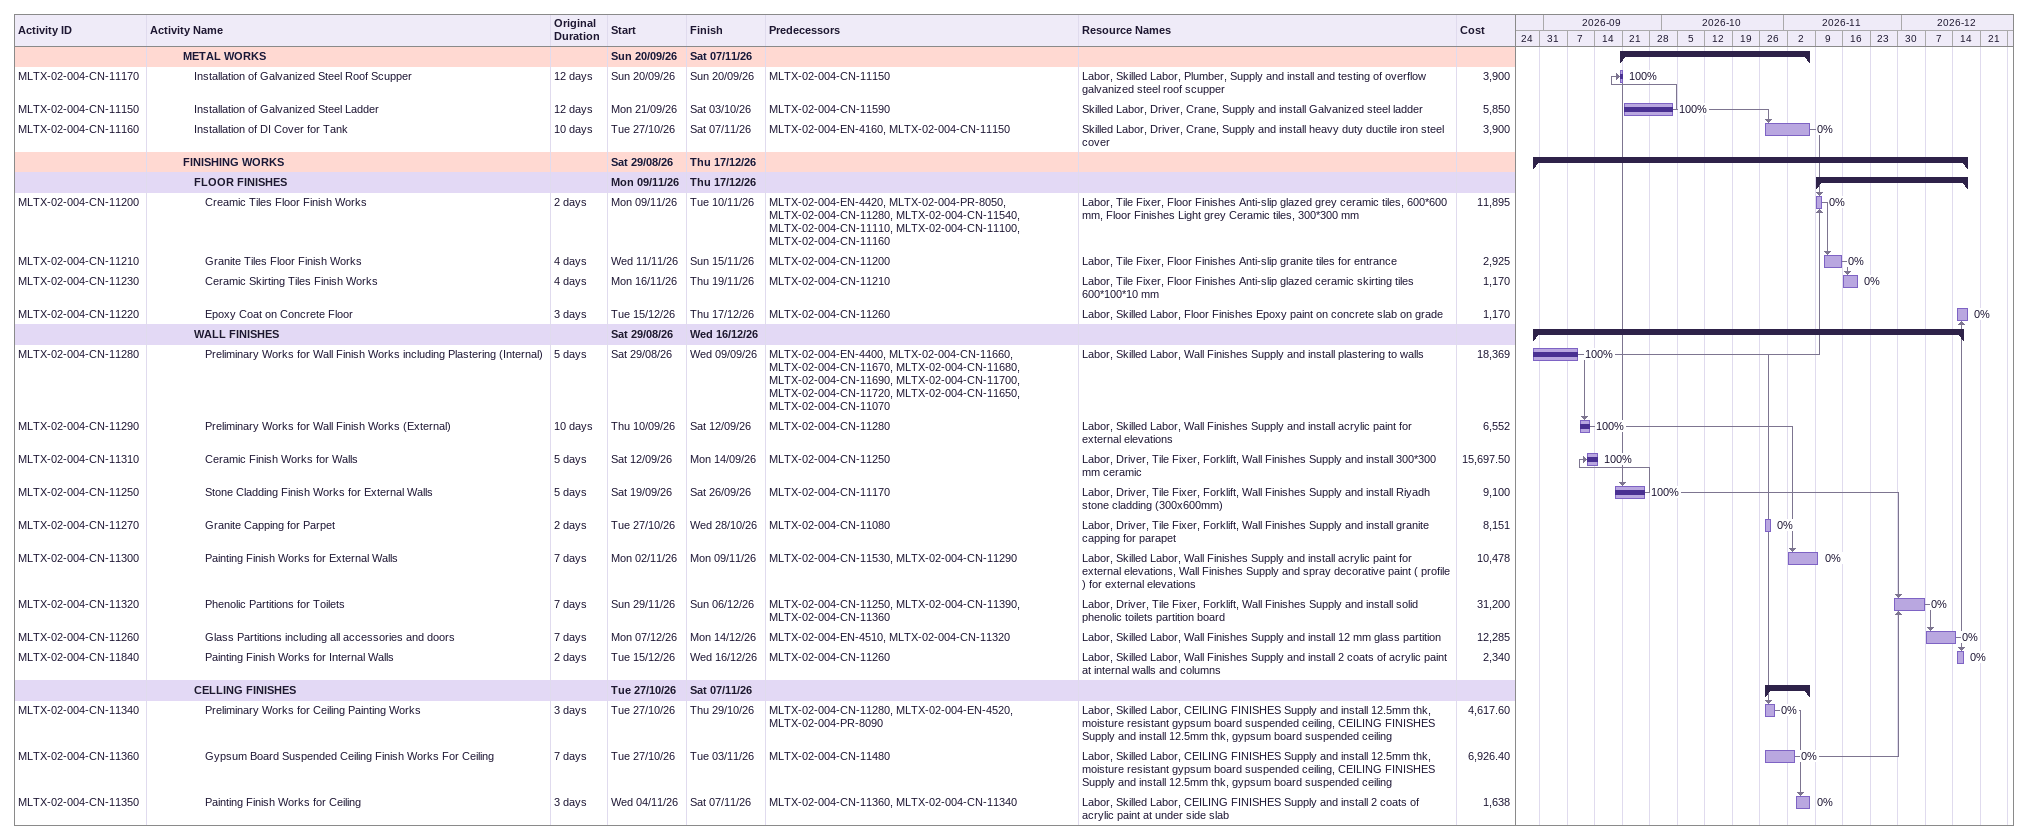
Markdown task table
| ID | Level | Task | Original duration | Start | Finish | Predecessors | Resources | % complete | Cost |
|---|---|---|---|---|---|---|---|---|---|
|  | 4 | **METAL WORKS** |  | 2026-09-20 | 2026-11-07 |  |  |  |  |
| MLTX-02-004-CN-11170 | 5 | Installation of Galvanized Steel Roof Scupper | 12d | 2026-09-20 | 2026-09-20 | MLTX-02-004-CN-11150 | Labor, Skilled Labor, Plumber, Supply and install and testing of overflow galvanized steel roof scupper | 100 | 3900 |
| MLTX-02-004-CN-11150 | 5 | Installation of Galvanized Steel Ladder | 12d | 2026-09-21 | 2026-10-03 | MLTX-02-004-CN-11590 | Skilled Labor, Driver, Crane, Supply and install Galvanized steel ladder | 100 | 5850 |
| MLTX-02-004-CN-11160 | 5 | Installation of DI Cover for Tank | 10d | 2026-10-27 | 2026-11-07 | MLTX-02-004-EN-4160, MLTX-02-004-CN-11150 | Skilled Labor, Driver, Crane, Supply and install heavy duty ductile iron steel cover | 0 | 3900 |
|  | 4 | **FINISHING WORKS** |  | 2026-08-29 | 2026-12-17 |  |  |  |  |
|  | 5 | **FLOOR FINISHES** |  | 2026-11-09 | 2026-12-17 |  |  |  |  |
| MLTX-02-004-CN-11200 | 6 | Creamic Tiles Floor Finish Works | 2d | 2026-11-09 | 2026-11-10 | MLTX-02-004-EN-4420, MLTX-02-004-PR-8050, MLTX-02-004-CN-11280, MLTX-02-004-CN-11540, MLTX-02-004-CN-11110, MLTX-02-004-CN-11100, MLTX-02-004-CN-11160 | Labor, Tile Fixer, Floor Finishes Anti-slip glazed grey ceramic tiles, 600*600 mm, Floor Finishes Light grey Ceramic tiles, 300*300 mm | 0 | 11895 |
| MLTX-02-004-CN-11210 | 6 | Granite Tiles Floor Finish Works | 4d | 2026-11-11 | 2026-11-15 | MLTX-02-004-CN-11200 | Labor, Tile Fixer, Floor Finishes Anti-slip granite tiles for entrance | 0 | 2925 |
| MLTX-02-004-CN-11230 | 6 | Ceramic Skirting Tiles Finish Works | 4d | 2026-11-16 | 2026-11-19 | MLTX-02-004-CN-11210 | Labor, Tile Fixer, Floor Finishes Anti-slip glazed ceramic skirting tiles 600*100*10 mm | 0 | 1170 |
| MLTX-02-004-CN-11220 | 6 | Epoxy Coat on Concrete Floor | 3d | 2026-12-15 | 2026-12-17 | MLTX-02-004-CN-11260 | Labor, Skilled Labor, Floor Finishes Epoxy paint on concrete slab on grade | 0 | 1170 |
|  | 5 | **WALL FINISHES** |  | 2026-08-29 | 2026-12-16 |  |  |  |  |
| MLTX-02-004-CN-11280 | 6 | Preliminary Works for Wall Finish Works including Plastering (Internal) | 5d | 2026-08-29 | 2026-09-09 | MLTX-02-004-EN-4400, MLTX-02-004-CN-11660, MLTX-02-004-CN-11670, MLTX-02-004-CN-11680, MLTX-02-004-CN-11690, MLTX-02-004-CN-11700, MLTX-02-004-CN-11720, MLTX-02-004-CN-11650, MLTX-02-004-CN-11070 | Labor, Skilled Labor, Wall Finishes Supply and install plastering to walls | 100 | 18369 |
| MLTX-02-004-CN-11290 | 6 | Preliminary Works for Wall Finish Works (External) | 10d | 2026-09-10 | 2026-09-12 | MLTX-02-004-CN-11280 | Labor, Skilled Labor, Wall Finishes Supply and install acrylic paint for external elevations | 100 | 6552 |
| MLTX-02-004-CN-11310 | 6 | Ceramic Finish Works for Walls | 5d | 2026-09-12 | 2026-09-14 | MLTX-02-004-CN-11250 | Labor, Driver, Tile Fixer, Forklift, Wall Finishes Supply and install 300*300 mm ceramic | 100 | 15697.50 |
| MLTX-02-004-CN-11250 | 6 | Stone Cladding Finish Works for External Walls | 5d | 2026-09-19 | 2026-09-26 | MLTX-02-004-CN-11170 | Labor, Driver, Tile Fixer, Forklift, Wall Finishes Supply and install Riyadh stone cladding (300x600mm) | 100 | 9100 |
| MLTX-02-004-CN-11270 | 6 | Granite Capping for Parpet | 2d | 2026-10-27 | 2026-10-28 | MLTX-02-004-CN-11080 | Labor, Driver, Tile Fixer, Forklift, Wall Finishes Supply and install granite capping for parapet | 0 | 8151 |
| MLTX-02-004-CN-11300 | 6 | Painting Finish Works for External Walls | 7d | 2026-11-02 | 2026-11-09 | MLTX-02-004-CN-11530, MLTX-02-004-CN-11290 | Labor, Skilled Labor, Wall Finishes Supply and install acrylic paint for external elevations, Wall Finishes Supply and spray decorative paint ( profile ) for external elevations | 0 | 10478 |
| MLTX-02-004-CN-11320 | 6 | Phenolic Partitions for Toilets | 7d | 2026-11-29 | 2026-12-06 | MLTX-02-004-CN-11250, MLTX-02-004-CN-11390, MLTX-02-004-CN-11360 | Labor, Driver, Tile Fixer, Forklift, Wall Finishes Supply and install solid phenolic toilets partition board | 0 | 31200 |
| MLTX-02-004-CN-11260 | 6 | Glass Partitions including all accessories and doors | 7d | 2026-12-07 | 2026-12-14 | MLTX-02-004-EN-4510, MLTX-02-004-CN-11320 | Labor, Skilled Labor, Wall Finishes Supply and install 12 mm glass partition | 0 | 12285 |
| MLTX-02-004-CN-11840 | 6 | Painting Finish Works for Internal Walls | 2d | 2026-12-15 | 2026-12-16 | MLTX-02-004-CN-11260 | Labor, Skilled Labor, Wall Finishes Supply and install 2 coats of acrylic paint at internal walls and columns | 0 | 2340 |
|  | 5 | **CELLING FINISHES** |  | 2026-10-27 | 2026-11-07 |  |  |  |  |
| MLTX-02-004-CN-11340 | 6 | Preliminary Works for Ceiling Painting Works | 3d | 2026-10-27 | 2026-10-29 | MLTX-02-004-CN-11280, MLTX-02-004-EN-4520, MLTX-02-004-PR-8090 | Labor, Skilled Labor, CEILING FINISHES Supply and install 12.5mm thk, moisture resistant gypsum board suspended ceiling, CEILING FINISHES Supply and install 12.5mm thk, gypsum board suspended ceiling | 0 | 4617.60 |
| MLTX-02-004-CN-11360 | 6 | Gypsum Board Suspended Ceiling Finish Works For Ceiling | 7d | 2026-10-27 | 2026-11-03 | MLTX-02-004-CN-11480 | Labor, Skilled Labor, CEILING FINISHES Supply and install 12.5mm thk, moisture resistant gypsum board suspended ceiling, CEILING FINISHES Supply and install 12.5mm thk, gypsum board suspended ceiling | 0 | 6926.40 |
| MLTX-02-004-CN-11350 | 6 | Painting Finish Works for Ceiling | 3d | 2026-11-04 | 2026-11-07 | MLTX-02-004-CN-11360, MLTX-02-004-CN-11340 | Labor, Skilled Labor, CEILING FINISHES Supply and install 2 coats of acrylic paint at under side slab | 0 | 1638 |
